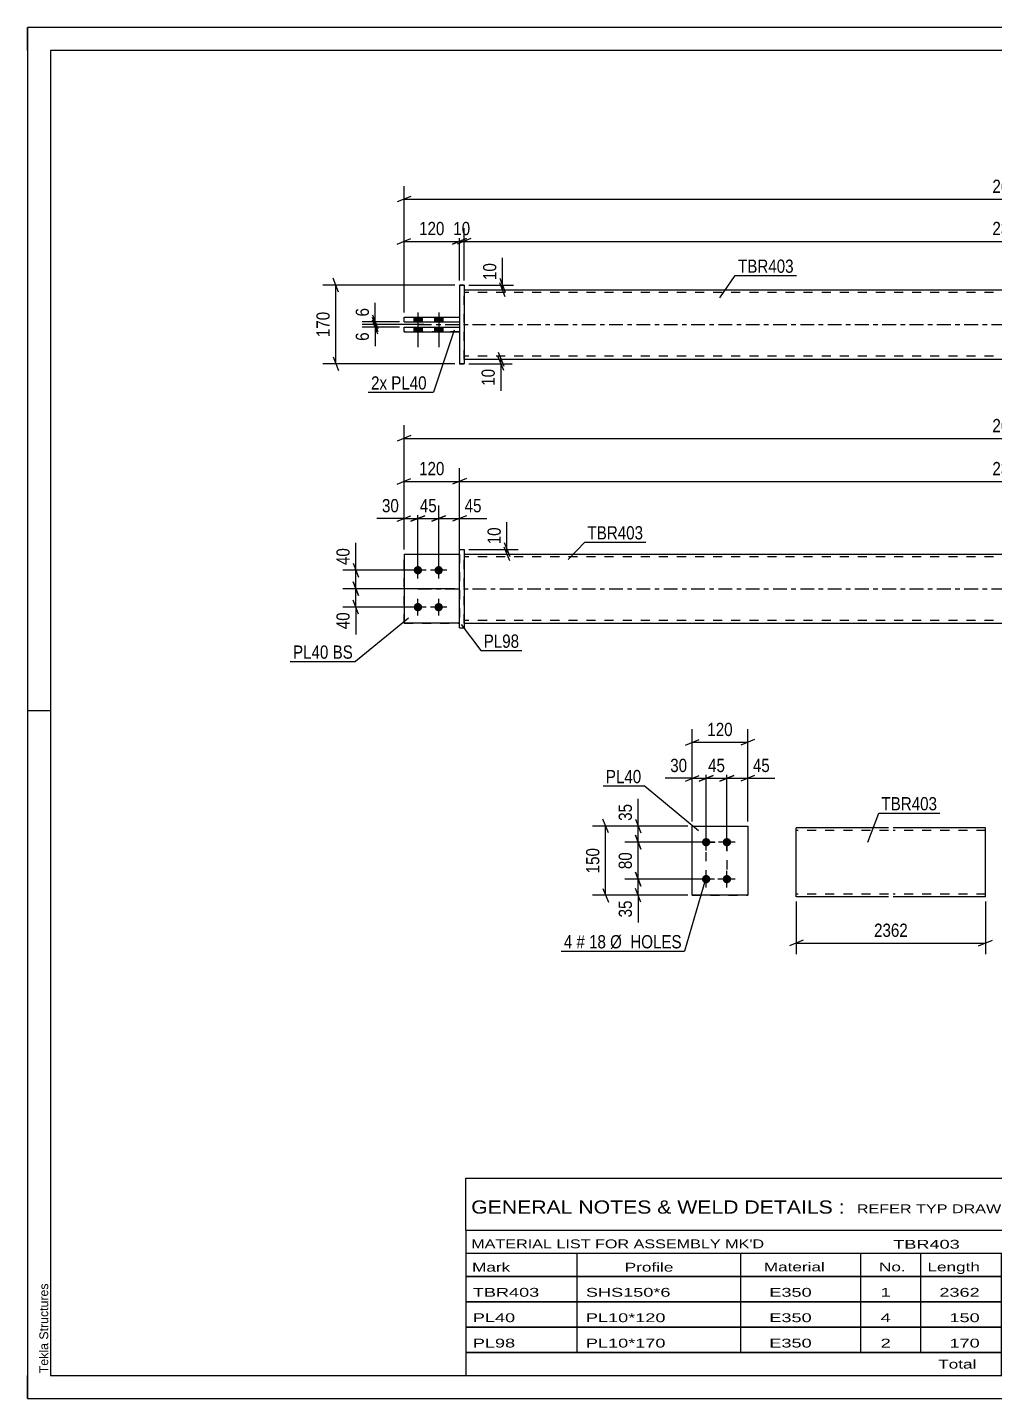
# Model space of a CAD drawing. Header units: millimetres. Extents: x 0 to 420, y 0 to 297.
# Drawn here: x 0 to 209.5, y 0 to 297 of the extents above; entities that cross this region are included whole.
import ezdxf

# ---------------------------------------------------------------- set-up
doc = ezdxf.new("R2010")
doc.units = ezdxf.units.MM
doc.linetypes.add('DXK_LINE_DOT2', pattern=[3.9198, 1.9599, -1.9599])
doc.linetypes.add('DXK_LINE_DOT3', pattern=[5.9187, 2.979, -0.9799, 0.9799, -0.9799])
doc.styles.add('Arial', font='ARIAL.TTF', dxfattribs={"height": 0.2})
doc.styles.add('Arial Narrow', font='ARIALN.TTF', dxfattribs={"height": 0.2})

# ---------------------------------------------------------------- blocks, each defined once
blk = doc.blocks.new('Unknown-580606942-1163')
at = {"color": 5, "linetype": 'Continuous'}
for p, q in [((420, 297), (0, 297)), ((0, 297), (0, 0)), ((0, 292), (0, 297)), ((415, 292), (5, 292)), ((5, 292), (5, 5)), ((5, 149), (0, 149)), ((0, 0), (0, 5)), ((5, 5), (415, 5)), ((0, 0), (420, 0))]:
    blk.add_line(p, q, dxfattribs=at)
at = {"color": 174, "linetype": 'Continuous', "style": 'Arial'}
blk.add_text('Tekla Structures', height=1.9102, rotation=90, dxfattribs=at).set_placement((4.5, 5.5))
blk = doc.blocks.new('Part-580606942-1762 - 1733')
at = {"color": 2, "linetype": 'Continuous'}
for p, q in [((81.6, 182.93), (93.6, 182.93)), ((81.6, 182.93), (81.6, 167.93)), ((93.6, 167.93), (81.6, 167.93)), ((81.6, 167.93), (81.6, 167.93))]:
    blk.add_line(p, q, dxfattribs=at)
at = {"color": 7, "linetype": 'DXK_LINE_DOT2'}
for p, q in [((81.6, 182.93), (93.6, 182.93)), ((93.6, 182.93), (93.6, 182.93)), ((93.6, 182.93), (93.6, 167.93)), ((81.6, 167.93), (93.6, 167.93))]:
    blk.add_line(p, q, dxfattribs=at)
blk = doc.blocks.new('Part-580606942-1754 - 1733')
at = {"color": 2, "linetype": 'Continuous'}
for p, q in [((94.6, 182.93), (330.84, 182.93)), ((94.6, 167.93), (330.84, 167.93))]:
    blk.add_line(p, q, dxfattribs=at)
at = {"color": 7, "linetype": 'DXK_LINE_DOT2'}
for p, q in [((94.6, 167.93), (94.6, 182.93)), ((330.84, 182.33), (94.6, 182.33)), ((330.84, 167.93), (330.84, 182.93)), ((330.84, 168.53), (94.6, 168.53))]:
    blk.add_line(p, q, dxfattribs=at)
at = {"color": 7, "linetype": 'DXK_LINE_DOT3'}
blk.add_line((84.6, 175.43), (340.84, 175.43), dxfattribs=at)
blk = doc.blocks.new('Bolt-580606942-1756 - 1733')
at = {"linetype": 'Continuous'}
for points in [[(84.6, 180.33), (84.79, 180.31), (84.97, 180.25), (85.13, 180.15), (85.27, 180.03), (85.38, 179.88), (85.46, 179.7), (85.5, 179.52), (85.5, 179.33), (85.46, 179.15), (85.38, 178.98), (85.27, 178.82), (85.13, 178.7), (84.97, 178.6), (84.79, 178.55), (84.6, 178.53), (84.42, 178.55), (84.24, 178.6), (84.07, 178.7), (83.93, 178.82), (83.82, 178.98), (83.75, 179.15), (83.71, 179.33), (83.71, 179.52), (83.75, 179.7), (83.82, 179.88), (83.93, 180.03), (84.07, 180.15), (84.24, 180.25), (84.42, 180.31)], [(89.1, 180.33), (89.29, 180.31), (89.47, 180.25), (89.63, 180.15), (89.77, 180.03), (89.88, 179.88), (89.96, 179.7), (90, 179.52), (90, 179.33), (89.96, 179.15), (89.88, 178.98), (89.77, 178.82), (89.63, 178.7), (89.47, 178.6), (89.29, 178.55), (89.1, 178.53), (88.92, 178.55), (88.74, 178.6), (88.57, 178.7), (88.43, 178.82), (88.32, 178.98), (88.25, 179.15), (88.21, 179.33), (88.21, 179.52), (88.25, 179.7), (88.32, 179.88), (88.43, 180.03), (88.57, 180.15), (88.74, 180.25), (88.92, 180.31)], [(84.6, 172.33), (84.79, 172.31), (84.97, 172.25), (85.13, 172.15), (85.27, 172.03), (85.38, 171.88), (85.46, 171.7), (85.5, 171.52), (85.5, 171.33), (85.46, 171.15), (85.38, 170.98), (85.27, 170.82), (85.13, 170.7), (84.97, 170.6), (84.79, 170.55), (84.6, 170.53), (84.42, 170.55), (84.24, 170.6), (84.07, 170.7), (83.93, 170.82), (83.82, 170.98), (83.75, 171.15), (83.71, 171.33), (83.71, 171.52), (83.75, 171.7), (83.82, 171.88), (83.93, 172.03), (84.07, 172.15), (84.24, 172.25), (84.42, 172.31)], [(89.1, 172.33), (89.29, 172.31), (89.47, 172.25), (89.63, 172.15), (89.77, 172.03), (89.88, 171.88), (89.96, 171.7), (90, 171.52), (90, 171.33), (89.96, 171.15), (89.88, 170.98), (89.77, 170.82), (89.63, 170.7), (89.47, 170.6), (89.29, 170.55), (89.1, 170.53), (88.92, 170.55), (88.74, 170.6), (88.57, 170.7), (88.43, 170.82), (88.32, 170.98), (88.25, 171.15), (88.21, 171.33), (88.21, 171.52), (88.25, 171.7), (88.32, 171.88), (88.43, 172.03), (88.57, 172.15), (88.74, 172.25), (88.92, 172.31)]]:
    blk.add_hatch(color=1, dxfattribs=at).paths.add_polyline_path(points)
at = {"color": 1, "linetype": 'Continuous'}
for p, q in [((84.6, 177.63), (84.6, 181.23)), ((89.1, 177.63), (89.1, 181.23)), ((86.4, 179.43), (82.8, 179.43)), ((90.9, 179.43), (87.3, 179.43)), ((84.6, 169.63), (84.6, 173.23)), ((89.1, 169.63), (89.1, 173.23)), ((86.4, 171.43), (82.8, 171.43)), ((90.9, 171.43), (87.3, 171.43))]:
    blk.add_line(p, q, dxfattribs=at)
blk = doc.blocks.new('Part-580606942-1767 - 1733')
at = {"color": 7, "linetype": 'DXK_LINE_DOT2'}
for p, q in [((81.6, 182.93), (93.6, 182.93)), ((81.6, 182.93), (93.6, 182.93)), ((81.6, 167.93), (81.6, 182.93)), ((93.6, 182.93), (93.6, 182.93)), ((93.6, 182.93), (93.6, 167.93)), ((81.6, 167.93), (93.6, 167.93)), ((93.6, 167.93), (81.6, 167.93)), ((81.6, 167.93), (81.6, 167.93))]:
    blk.add_line(p, q, dxfattribs=at)
blk = doc.blocks.new('Part-580606942-1772 - 1733')
at = {"color": 2, "linetype": 'Continuous'}
for p, q in [((93.6, 183.93), (94.6, 183.93)), ((93.6, 166.93), (93.6, 183.93)), ((94.6, 183.93), (94.6, 183.93)), ((94.6, 183.93), (94.6, 166.93)), ((93.6, 166.93), (94.6, 166.93))]:
    blk.add_line(p, q, dxfattribs=at)
at = {"color": 7, "linetype": 'DXK_LINE_DOT2'}
for p, q in [((93.6, 183.93), (94.6, 183.93)), ((93.6, 166.93), (94.6, 166.93))]:
    blk.add_line(p, q, dxfattribs=at)
blk = doc.blocks.new('Part-580606942-1446 - 1390')
at = {"color": 2, "linetype": 'Continuous'}
for p, q in [((81.6, 234.26), (93.6, 234.26)), ((81.6, 233.26), (81.6, 234.26)), ((81.6, 233.26), (93.6, 233.26)), ((81.6, 233.26), (81.6, 233.26))]:
    blk.add_line(p, q, dxfattribs=at)
at = {"color": 7, "linetype": 'DXK_LINE_DOT2'}
for p, q in [((81.6, 234.26), (93.6, 234.26)), ((81.6, 234.26), (81.6, 234.26)), ((81.6, 233.26), (93.6, 233.26)), ((93.6, 234.26), (93.6, 233.26))]:
    blk.add_line(p, q, dxfattribs=at)
blk = doc.blocks.new('Bolt-580606942-1398 - 1390')
at = {"linetype": 'Continuous'}
for points in [[(83.7, 233.26), (85.5, 233.26), (85.5, 234.26), (83.7, 234.26)], [(83.7, 233.26), (85.5, 233.26), (85.5, 234.26), (83.7, 234.26)], [(83.7, 231.06), (85.5, 231.06), (85.5, 232.06), (83.7, 232.06)], [(83.7, 231.06), (85.5, 231.06), (85.5, 232.06), (83.7, 232.06)], [(88.2, 233.26), (90, 233.26), (90, 234.26), (88.2, 234.26)], [(88.2, 233.26), (90, 233.26), (90, 234.26), (88.2, 234.26)], [(88.2, 231.06), (90, 231.06), (90, 232.06), (88.2, 232.06)], [(88.2, 231.06), (90, 231.06), (90, 232.06), (88.2, 232.06)]]:
    blk.add_hatch(color=1, dxfattribs=at).paths.add_polyline_path(points)
at = {"color": 1, "linetype": 'Continuous'}
for p, q in [((84.6, 235.26), (84.6, 227.76)), ((84.6, 235.26), (84.6, 227.76)), ((89.1, 235.26), (89.1, 227.76)), ((89.1, 235.26), (89.1, 227.76)), ((83.7, 234.26), (83.7, 233.26)), ((83.7, 234.26), (83.7, 233.26)), ((83.7, 232.06), (83.7, 231.06)), ((83.7, 232.06), (83.7, 231.06)), ((85.5, 234.26), (85.5, 233.26)), ((85.5, 234.26), (85.5, 233.26)), ((85.5, 232.06), (85.5, 231.06)), ((85.5, 232.06), (85.5, 231.06)), ((88.2, 234.26), (88.2, 233.26)), ((88.2, 234.26), (88.2, 233.26)), ((88.2, 232.06), (88.2, 231.06)), ((88.2, 232.06), (88.2, 231.06)), ((90, 234.26), (90, 233.26)), ((90, 234.26), (90, 233.26)), ((90, 232.06), (90, 231.06)), ((90, 232.06), (90, 231.06))]:
    blk.add_line(p, q, dxfattribs=at)
blk = doc.blocks.new('Part-580606942-1441 - 1390')
at = {"color": 2, "linetype": 'Continuous'}
for p, q in [((81.6, 232.06), (93.6, 232.06)), ((81.6, 231.06), (81.6, 232.06)), ((81.6, 231.06), (93.6, 231.06)), ((81.6, 231.06), (81.6, 231.06))]:
    blk.add_line(p, q, dxfattribs=at)
at = {"color": 7, "linetype": 'DXK_LINE_DOT2'}
for p, q in [((81.6, 232.06), (93.6, 232.06)), ((93.6, 232.06), (93.6, 231.06)), ((93.6, 231.06), (81.6, 231.06))]:
    blk.add_line(p, q, dxfattribs=at)
blk = doc.blocks.new('Part-580606942-1425 - 1390')
at = {"color": 2, "linetype": 'Continuous'}
for p, q in [((94.6, 240.16), (330.84, 240.16)), ((94.6, 225.16), (330.84, 225.16))]:
    blk.add_line(p, q, dxfattribs=at)
at = {"color": 7, "linetype": 'DXK_LINE_DOT2'}
for p, q in [((94.6, 225.16), (94.6, 240.16)), ((330.84, 239.56), (94.6, 239.56)), ((330.84, 240.16), (330.84, 225.16)), ((330.84, 225.76), (94.6, 225.76))]:
    blk.add_line(p, q, dxfattribs=at)
at = {"color": 7, "linetype": 'DXK_LINE_DOT3'}
blk.add_line((84.6, 232.66), (340.84, 232.66), dxfattribs=at)
blk = doc.blocks.new('Part-580606942-1447 - 1390')
at = {"color": 2, "linetype": 'Continuous'}
for p, q in [((93.6, 241.16), (94.6, 241.16)), ((93.6, 241.16), (93.6, 224.16)), ((94.6, 241.16), (94.6, 241.16)), ((94.6, 241.16), (94.6, 224.16)), ((94.6, 224.16), (93.6, 224.16)), ((93.6, 224.16), (93.6, 224.16))]:
    blk.add_line(p, q, dxfattribs=at)
at = {"color": 7, "linetype": 'DXK_LINE_DOT2'}
for p, q in [((94.6, 241.16), (93.6, 241.16)), ((94.6, 241.16), (94.6, 241.16)), ((93.6, 224.16), (94.6, 224.16))]:
    blk.add_line(p, q, dxfattribs=at)
blk = doc.blocks.new('Part-580606942-2111 - 2104')
at = {"color": 2, "linetype": 'Continuous'}
for p, q in [((144.05, 124.01), (156.05, 124.01)), ((144.05, 109.01), (144.05, 124.01)), ((156.05, 124.01), (156.05, 124.01)), ((156.05, 124.01), (156.05, 109.01)), ((156.05, 109.01), (144.05, 109.01)), ((144.05, 109.01), (144.05, 109.01))]:
    blk.add_line(p, q, dxfattribs=at)
at = {"color": 7, "linetype": 'DXK_LINE_DOT2'}
for p, q in [((144.05, 124.01), (156.05, 124.01)), ((144.05, 109.01), (156.05, 109.01)), ((144.05, 109.01), (144.05, 109.01))]:
    blk.add_line(p, q, dxfattribs=at)
blk = doc.blocks.new('Bolt-580606942-2144 - 2104')
at = {"linetype": 'Continuous'}
for points in [[(147.05, 119.61), (146.86, 119.63), (146.68, 119.69), (146.52, 119.78), (146.38, 119.91), (146.27, 120.06), (146.19, 120.23), (146.16, 120.42), (146.16, 120.61), (146.19, 120.79), (146.27, 120.96), (146.38, 121.12), (146.52, 121.24), (146.68, 121.34), (146.86, 121.39), (147.05, 121.41), (147.24, 121.39), (147.42, 121.34), (147.58, 121.24), (147.72, 121.12), (147.83, 120.96), (147.91, 120.79), (147.95, 120.61), (147.95, 120.42), (147.91, 120.23), (147.83, 120.06), (147.72, 119.91), (147.58, 119.78), (147.42, 119.69), (147.24, 119.63)], [(151.55, 119.61), (151.36, 119.63), (151.18, 119.69), (151.02, 119.78), (150.88, 119.91), (150.77, 120.06), (150.69, 120.23), (150.66, 120.42), (150.66, 120.61), (150.69, 120.79), (150.77, 120.96), (150.88, 121.12), (151.02, 121.24), (151.18, 121.34), (151.36, 121.39), (151.55, 121.41), (151.74, 121.39), (151.92, 121.34), (152.08, 121.24), (152.22, 121.12), (152.33, 120.96), (152.41, 120.79), (152.45, 120.61), (152.45, 120.42), (152.41, 120.23), (152.33, 120.06), (152.22, 119.91), (152.08, 119.78), (151.92, 119.69), (151.74, 119.63)], [(147.05, 111.61), (146.86, 111.63), (146.68, 111.69), (146.52, 111.78), (146.38, 111.91), (146.27, 112.06), (146.19, 112.23), (146.16, 112.42), (146.16, 112.61), (146.19, 112.79), (146.27, 112.96), (146.38, 113.12), (146.52, 113.24), (146.68, 113.34), (146.86, 113.39), (147.05, 113.41), (147.24, 113.39), (147.42, 113.34), (147.58, 113.24), (147.72, 113.12), (147.83, 112.96), (147.91, 112.79), (147.95, 112.61), (147.95, 112.42), (147.91, 112.23), (147.83, 112.06), (147.72, 111.91), (147.58, 111.78), (147.42, 111.69), (147.24, 111.63)], [(151.55, 111.61), (151.36, 111.63), (151.18, 111.69), (151.02, 111.78), (150.88, 111.91), (150.77, 112.06), (150.69, 112.23), (150.66, 112.42), (150.66, 112.61), (150.69, 112.79), (150.77, 112.96), (150.88, 113.12), (151.02, 113.24), (151.18, 113.34), (151.36, 113.39), (151.55, 113.41), (151.74, 113.39), (151.92, 113.34), (152.08, 113.24), (152.22, 113.12), (152.33, 112.96), (152.41, 112.79), (152.45, 112.61), (152.45, 112.42), (152.41, 112.23), (152.33, 112.06), (152.22, 111.91), (152.08, 111.78), (151.92, 111.69), (151.74, 111.63)]]:
    blk.add_hatch(color=1, dxfattribs=at).paths.add_polyline_path(points)
at = {"color": 1, "linetype": 'Continuous'}
for p, q in [((147.05, 118.71), (147.05, 122.31)), ((151.55, 118.71), (151.55, 122.31)), ((148.85, 120.51), (145.25, 120.51)), ((153.35, 120.51), (149.75, 120.51)), ((147.05, 110.71), (147.05, 114.31)), ((151.55, 110.71), (151.55, 114.31)), ((148.85, 112.51), (145.25, 112.51)), ((153.35, 112.51), (149.75, 112.51))]:
    blk.add_line(p, q, dxfattribs=at)
blk = doc.blocks.new('Part-580606942-2299 - 2293')
at = {"color": 2, "linetype": 'Continuous'}
for p, q in [((186.58, 123.66), (166.58, 123.66)), ((166.58, 108.75), (166.58, 123.66)), ((207.58, 123.66), (187.58, 123.66)), ((207.58, 108.66), (207.58, 123.66)), ((166.58, 108.66), (166.58, 108.75)), ((186.58, 108.66), (166.58, 108.66)), ((207.58, 108.66), (187.58, 108.66))]:
    blk.add_line(p, q, dxfattribs=at)
at = {"color": 7, "linetype": 'DXK_LINE_DOT2'}
for p, q in [((186.58, 123.06), (166.58, 123.06)), ((207.58, 123.06), (187.58, 123.06)), ((166.58, 109.26), (166.58, 109.31)), ((186.58, 109.26), (166.58, 109.26)), ((207.58, 109.26), (187.58, 109.26)), ((207.58, 109.26), (207.58, 109.31))]:
    blk.add_line(p, q, dxfattribs=at)
blk = doc.blocks.new('Rectangle-580606942-2254 - 2104')
at = {"color": 1, "linetype": 'DXK_LINE_DOT2'}
blk.add_lwpolyline([(147.05, 120.51), (151.55, 120.51), (151.55, 112.51), (147.05, 112.51), (147.05, 120.51)], close=True, dxfattribs=at)
blk = doc.blocks.new('StraightDimension-580606942-1802 - 1733')
at = {"color": 7, "linetype": 'Continuous'}
for p, q in [((81.6, 183.93), (81.6, 193.48)), ((84.6, 180.43), (84.6, 193.48)), ((80.1, 190.03), (83.1, 191.23)), ((81.6, 190.63), (84.6, 190.63)), ((86.1, 191.23), (83.1, 190.03))]:
    blk.add_line(p, q, dxfattribs=at)
at = {"color": 0}
blk.add_wipeout([(81.08, 191.38), (81.08, 195.58), (76.22, 195.58), (76.22, 191.38)], dxfattribs=at)
at = {"color": 7, "linetype": 'Continuous'}
blk.add_line((81.6, 190.63), (75.7, 190.63), dxfattribs=at)
blk.add_line((81.6, 190.63), (75.7, 190.63), dxfattribs=at)
at = {"color": 3, "style": 'Arial Narrow'}
blk.add_text('30', height=2.863, dxfattribs=at).set_placement((76.82, 191.98))
blk = doc.blocks.new('StraightDimension-580606942-1819 - 1733')
at = {"color": 7, "linetype": 'Continuous'}
for p, q in [((84.6, 180.43), (84.6, 193.48)), ((89.1, 180.43), (89.1, 193.48)), ((83.1, 190.03), (86.1, 191.23)), ((84.6, 190.63), (89.1, 190.63)), ((90.6, 191.23), (87.6, 190.03))]:
    blk.add_line(p, q, dxfattribs=at)
at = {"color": 0}
blk.add_wipeout([(89.28, 191.38), (89.28, 195.58), (84.42, 195.58), (84.42, 191.38)], dxfattribs=at)
at = {"color": 3, "style": 'Arial Narrow'}
blk.add_text('45', height=2.863, dxfattribs=at).set_placement((85.02, 191.98))
blk = doc.blocks.new('StraightDimension-580606942-1832 - 1733')
at = {"color": 7, "linetype": 'Continuous'}
for p, q in [((89.1, 180.43), (89.1, 193.48)), ((93.6, 183.93), (93.6, 193.48)), ((87.6, 190.03), (90.6, 191.23)), ((89.1, 190.63), (93.6, 190.63)), ((95.1, 191.23), (92.1, 190.03))]:
    blk.add_line(p, q, dxfattribs=at)
at = {"color": 0}
blk.add_wipeout([(98.98, 191.38), (98.98, 195.58), (94.13, 195.58), (94.13, 191.38)], dxfattribs=at)
at = {"color": 7, "linetype": 'Continuous'}
blk.add_line((93.6, 190.63), (99.51, 190.63), dxfattribs=at)
blk.add_line((93.6, 190.63), (99.51, 190.63), dxfattribs=at)
at = {"color": 3, "style": 'Arial Narrow'}
blk.add_text('45', height=2.863, dxfattribs=at).set_placement((94.73, 191.98))
blk = doc.blocks.new('StraightDimension-580606942-1793 - 1733')
at = {"color": 7, "linetype": 'Continuous'}
for p, q in [((103.3, 185.43), (104.5, 182.43)), ((104.5, 181.43), (103.3, 184.43)), ((95.6, 183.93), (106.3, 183.93)), ((95.6, 182.93), (106.3, 182.93)), ((103.9, 182.93), (103.9, 183.93))]:
    blk.add_line(p, q, dxfattribs=at)
at = {"color": 0}
blk.add_wipeout([(103.15, 189.31), (98.95, 189.31), (98.95, 184.45), (103.15, 184.45)], dxfattribs=at)
at = {"color": 7, "linetype": 'Continuous'}
blk.add_line((103.9, 183.93), (103.9, 189.83), dxfattribs=at)
blk.add_line((103.9, 183.93), (103.9, 189.83), dxfattribs=at)
at = {"color": 3, "style": 'Arial Narrow'}
blk.add_text('10', height=2.863, rotation=90.0002, dxfattribs=at).set_placement((102.55, 185.05))
blk = doc.blocks.new('StraightDimension-580606942-1849 - 1733')
at = {"color": 7, "linetype": 'Continuous'}
for p, q in [((92.6, 175.43), (68.31, 175.43)), ((70.56, 176.93), (71.76, 173.93)), ((71.16, 171.43), (71.16, 175.43)), ((71.76, 169.93), (70.56, 172.93)), ((83.6, 171.43), (68.31, 171.43))]:
    blk.add_line(p, q, dxfattribs=at)
at = {"color": 0}
blk.add_wipeout([(70.41, 170.9), (66.21, 170.9), (66.21, 166.05), (70.41, 166.05)], dxfattribs=at)
at = {"color": 7, "linetype": 'Continuous'}
blk.add_line((71.16, 171.43), (71.16, 165.52), dxfattribs=at)
blk.add_line((71.16, 171.43), (71.16, 165.52), dxfattribs=at)
at = {"color": 3, "style": 'Arial Narrow'}
blk.add_text('40', height=2.863, rotation=90.0002, dxfattribs=at).set_placement((69.81, 166.65))
blk = doc.blocks.new('StraightDimension-580606942-1858 - 1733')
at = {"color": 7, "linetype": 'Continuous'}
for p, q in [((83.6, 179.43), (68.31, 179.43)), ((70.56, 180.93), (71.76, 177.93)), ((71.16, 175.43), (71.16, 179.43)), ((92.6, 175.43), (68.31, 175.43)), ((71.76, 173.93), (70.56, 176.93))]:
    blk.add_line(p, q, dxfattribs=at)
at = {"color": 0}
blk.add_wipeout([(70.41, 184.81), (66.21, 184.81), (66.21, 179.95), (70.41, 179.95)], dxfattribs=at)
at = {"color": 7, "linetype": 'Continuous'}
blk.add_line((71.16, 179.43), (71.16, 185.33), dxfattribs=at)
blk.add_line((71.16, 179.43), (71.16, 185.33), dxfattribs=at)
at = {"color": 3, "style": 'Arial Narrow'}
blk.add_text('40', height=2.863, rotation=90.0002, dxfattribs=at).set_placement((69.81, 180.55))
blk = doc.blocks.new('StraightDimension-580606942-1868 - 1733')
at = {"color": 7, "linetype": 'Continuous'}
for p, q in [((80.1, 198.06), (83.1, 199.26)), ((81.6, 183.93), (81.6, 201.51)), ((95.1, 199.26), (92.1, 198.06)), ((93.6, 183.93), (93.6, 201.51)), ((81.6, 198.66), (93.6, 198.66))]:
    blk.add_line(p, q, dxfattribs=at)
at = {"color": 0}
blk.add_wipeout([(90.94, 199.41), (90.94, 203.61), (84.26, 203.61), (84.26, 199.41)], dxfattribs=at)
at = {"color": 3, "style": 'Arial Narrow'}
blk.add_text('120', height=2.863, dxfattribs=at).set_placement((84.86, 200.01))
blk = doc.blocks.new('StraightDimension-580606942-1887 - 1733')
at = {"color": 7, "linetype": 'Continuous'}
for p, q in [((95.1, 199.26), (92.1, 198.06)), ((93.6, 183.93), (93.6, 201.51)), ((330.34, 198.06), (333.34, 199.26)), ((331.84, 183.93), (331.84, 201.51)), ((93.6, 198.66), (331.84, 198.66))]:
    blk.add_line(p, q, dxfattribs=at)
at = {"color": 0}
blk.add_wipeout([(216.98, 199.41), (216.98, 203.61), (208.47, 203.61), (208.47, 199.41)], dxfattribs=at)
at = {"color": 3, "style": 'Arial Narrow'}
blk.add_text('2382', height=2.863, dxfattribs=at).set_placement((209.07, 200.01))
blk = doc.blocks.new('StraightDimension-580606942-1945 - 1733')
at = {"color": 7, "linetype": 'Continuous'}
for p, q in [((83.1, 208.58), (80.1, 207.38)), ((81.6, 183.93), (81.6, 210.83)), ((81.6, 207.98), (343.84, 207.98)), ((342.34, 207.38), (345.34, 208.58)), ((343.84, 183.93), (343.84, 210.83))]:
    blk.add_line(p, q, dxfattribs=at)
at = {"color": 0}
blk.add_wipeout([(216.98, 208.73), (216.98, 212.93), (208.47, 212.93), (208.47, 208.73)], dxfattribs=at)
at = {"color": 3, "style": 'Arial Narrow'}
blk.add_text('2622', height=2.863, dxfattribs=at).set_placement((209.07, 209.33))
blk = doc.blocks.new('StraightDimension-580606942-1664 - 1390')
at = {"color": 7, "linetype": 'Continuous'}
for p, q in [((81.6, 235.26), (81.6, 253.51)), ((93.6, 242.16), (93.6, 253.51)), ((80.1, 250.06), (83.1, 251.26)), ((81.6, 250.66), (93.6, 250.66)), ((95.1, 251.26), (92.1, 250.06))]:
    blk.add_line(p, q, dxfattribs=at)
at = {"color": 0}
blk.add_wipeout([(90.94, 251.41), (90.94, 255.61), (84.26, 255.61), (84.26, 251.41)], dxfattribs=at)
at = {"color": 3, "style": 'Arial Narrow'}
blk.add_text('120', height=2.863, dxfattribs=at).set_placement((84.86, 252.01))
blk = doc.blocks.new('StraightDimension-580606942-1654 - 1390')
at = {"color": 7, "linetype": 'Continuous'}
for p, q in [((93.6, 242.16), (93.6, 253.51)), ((94.6, 242.16), (94.6, 253.51)), ((92.1, 250.06), (95.1, 251.26)), ((96.1, 251.26), (93.1, 250.06)), ((93.6, 250.66), (94.6, 250.66))]:
    blk.add_line(p, q, dxfattribs=at)
at = {"color": 0}
blk.add_wipeout([(96.53, 251.41), (96.53, 255.61), (91.67, 255.61), (91.67, 251.41)], dxfattribs=at)
at = {"color": 3, "style": 'Arial Narrow'}
blk.add_text('10', height=2.863, dxfattribs=at).set_placement((92.27, 252.01))
blk = doc.blocks.new('StraightDimension-580606942-1488 - 1390')
at = {"color": 7, "linetype": 'Continuous'}
for p, q in [((102, 226.66), (103.2, 223.66)), ((95.6, 225.16), (105, 225.16)), ((95.6, 224.16), (105, 224.16)), ((103.2, 222.66), (102, 225.66)), ((102.6, 224.16), (102.6, 225.16))]:
    blk.add_line(p, q, dxfattribs=at)
at = {"color": 0}
blk.add_wipeout([(101.85, 223.64), (97.65, 223.64), (97.65, 218.78), (101.85, 218.78)], dxfattribs=at)
at = {"color": 7, "linetype": 'Continuous'}
blk.add_line((102.6, 224.16), (102.6, 218.26), dxfattribs=at)
blk.add_line((102.6, 224.16), (102.6, 218.26), dxfattribs=at)
at = {"color": 3, "style": 'Arial Narrow'}
blk.add_text('10', height=2.863, rotation=90.0002, dxfattribs=at).set_placement((101.25, 219.38))
blk = doc.blocks.new('StraightDimension-580606942-1498 - 1390')
at = {"color": 7, "linetype": 'Continuous'}
for p, q in [((95.6, 241.16), (105.34, 241.16)), ((102.34, 242.66), (103.54, 239.66)), ((103.54, 238.66), (102.34, 241.66)), ((102.94, 240.16), (102.94, 241.16)), ((95.6, 240.16), (105.34, 240.16))]:
    blk.add_line(p, q, dxfattribs=at)
at = {"color": 0}
blk.add_wipeout([(102.19, 246.54), (97.99, 246.54), (97.99, 241.69), (102.19, 241.69)], dxfattribs=at)
at = {"color": 7, "linetype": 'Continuous'}
blk.add_line((102.94, 241.16), (102.94, 247.07), dxfattribs=at)
blk.add_line((102.94, 241.16), (102.94, 247.07), dxfattribs=at)
at = {"color": 3, "style": 'Arial Narrow'}
blk.add_text('10', height=2.863, rotation=90.0002, dxfattribs=at).set_placement((101.59, 242.29))
blk = doc.blocks.new('StraightDimension-580606942-1583 - 1390')
at = {"color": 7, "linetype": 'Continuous'}
for p, q in [((85.85, 232.66), (72.49, 232.66)), ((80.6, 232.06), (72.49, 232.06)), ((74.74, 234.16), (75.94, 231.16)), ((75.94, 230.56), (74.74, 233.56)), ((75.34, 232.06), (75.34, 232.66))]:
    blk.add_line(p, q, dxfattribs=at)
at = {"color": 0}
blk.add_wipeout([(74.59, 231.54), (70.39, 231.54), (70.39, 228.51), (74.59, 228.51)], dxfattribs=at)
at = {"color": 7, "linetype": 'Continuous'}
blk.add_line((75.34, 232.06), (75.34, 227.98), dxfattribs=at)
blk.add_line((75.34, 232.06), (75.34, 227.98), dxfattribs=at)
at = {"color": 3, "style": 'Arial Narrow'}
blk.add_text('6', height=2.86, rotation=90.0002, dxfattribs=at).set_placement((73.99, 229.11))
blk = doc.blocks.new('StraightDimension-580606942-1595 - 1390')
at = {"color": 7, "linetype": 'Continuous'}
for p, q in [((74.74, 234.76), (75.94, 231.76)), ((80.6, 233.26), (72.49, 233.26)), ((85.85, 232.66), (72.49, 232.66)), ((75.94, 231.16), (74.74, 234.16)), ((75.34, 232.66), (75.34, 233.26))]:
    blk.add_line(p, q, dxfattribs=at)
at = {"color": 0}
blk.add_wipeout([(74.59, 236.82), (70.39, 236.82), (70.39, 233.79), (74.59, 233.79)], dxfattribs=at)
at = {"color": 7, "linetype": 'Continuous'}
blk.add_line((75.34, 233.26), (75.34, 237.34), dxfattribs=at)
blk.add_line((75.34, 233.26), (75.34, 237.34), dxfattribs=at)
at = {"color": 3, "style": 'Arial Narrow'}
blk.add_text('6', height=2.86, rotation=90.0002, dxfattribs=at).set_placement((73.99, 234.39))
blk = doc.blocks.new('StraightDimension-580606942-1624 - 1390')
at = {"color": 7, "linetype": 'Continuous'}
for p, q in [((94.6, 242.16), (94.6, 253.51)), ((330.84, 242.16), (330.84, 253.51)), ((96.1, 251.26), (93.1, 250.06)), ((94.6, 250.66), (330.84, 250.66)), ((329.34, 250.06), (332.34, 251.26))]:
    blk.add_line(p, q, dxfattribs=at)
at = {"color": 0}
blk.add_wipeout([(216.98, 251.41), (216.98, 255.61), (208.47, 255.61), (208.47, 251.41)], dxfattribs=at)
at = {"color": 3, "style": 'Arial Narrow'}
blk.add_text('2362', height=2.863, dxfattribs=at).set_placement((209.07, 252.01))
blk = doc.blocks.new('StraightDimension-580606942-1675 - 1390')
at = {"color": 7, "linetype": 'Continuous'}
for p, q in [((81.6, 235.26), (81.6, 262.65)), ((343.84, 235.26), (343.84, 262.65)), ((83.1, 260.4), (80.1, 259.2)), ((81.6, 259.8), (343.84, 259.8)), ((342.34, 259.2), (345.34, 260.4))]:
    blk.add_line(p, q, dxfattribs=at)
at = {"color": 0}
blk.add_wipeout([(216.98, 260.55), (216.98, 264.75), (208.47, 264.75), (208.47, 260.55)], dxfattribs=at)
at = {"color": 3, "style": 'Arial Narrow'}
blk.add_text('2622', height=2.863, dxfattribs=at).set_placement((209.07, 261.15))
blk = doc.blocks.new('StraightDimension-580606942-1686 - 1390')
at = {"color": 7, "linetype": 'Continuous'}
for p, q in [((92.6, 241.16), (63.98, 241.16)), ((67.43, 239.66), (66.23, 242.66)), ((66.83, 224.16), (66.83, 241.16)), ((92.6, 224.16), (63.98, 224.16)), ((66.23, 225.66), (67.43, 222.66))]:
    blk.add_line(p, q, dxfattribs=at)
at = {"color": 0}
blk.add_wipeout([(66.08, 236), (61.88, 236), (61.88, 229.32), (66.08, 229.32)], dxfattribs=at)
at = {"color": 3, "style": 'Arial Narrow'}
blk.add_text('170', height=2.863, rotation=90.0002, dxfattribs=at).set_placement((65.48, 229.92))
blk = doc.blocks.new('StraightDimension-580606942-2147 - 2104')
at = {"color": 7, "linetype": 'Continuous'}
for p, q in [((131.71, 114.01), (132.91, 111.01)), ((146.05, 112.51), (129.46, 112.51)), ((132.91, 107.51), (131.71, 110.51)), ((132.31, 109.01), (132.31, 112.51)), ((143.05, 109.01), (129.46, 109.01))]:
    blk.add_line(p, q, dxfattribs=at)
at = {"color": 0}
blk.add_wipeout([(131.56, 108.49), (127.36, 108.49), (127.36, 103.63), (131.56, 103.63)], dxfattribs=at)
at = {"color": 7, "linetype": 'Continuous'}
blk.add_line((132.31, 109.01), (132.31, 103.11), dxfattribs=at)
blk.add_line((132.31, 109.01), (132.31, 103.11), dxfattribs=at)
at = {"color": 3, "style": 'Arial Narrow'}
blk.add_text('35', height=2.863, rotation=90.0002, dxfattribs=at).set_placement((130.96, 104.23))
blk = doc.blocks.new('StraightDimension-580606942-2224 - 2104')
at = {"color": 7, "linetype": 'Continuous'}
for p, q in [((151.55, 121.51), (151.55, 137.21)), ((156.05, 125.01), (156.05, 137.21)), ((150.05, 133.76), (153.05, 134.96)), ((151.55, 134.36), (156.05, 134.36)), ((157.55, 134.96), (154.55, 133.76))]:
    blk.add_line(p, q, dxfattribs=at)
at = {"color": 0}
blk.add_wipeout([(161.43, 135.11), (161.43, 139.31), (156.58, 139.31), (156.58, 135.11)], dxfattribs=at)
at = {"color": 7, "linetype": 'Continuous'}
blk.add_line((156.05, 134.36), (161.96, 134.36), dxfattribs=at)
blk.add_line((156.05, 134.36), (161.96, 134.36), dxfattribs=at)
at = {"color": 3, "style": 'Arial Narrow'}
blk.add_text('45', height=2.863, dxfattribs=at).set_placement((157.18, 135.71))
blk = doc.blocks.new('StraightDimension-580606942-2160 - 2104')
at = {"color": 7, "linetype": 'Continuous'}
for p, q in [((131.71, 122.01), (132.91, 119.01)), ((146.05, 120.51), (129.46, 120.51)), ((132.31, 112.51), (132.31, 120.51)), ((132.91, 111.01), (131.71, 114.01)), ((146.05, 112.51), (129.46, 112.51))]:
    blk.add_line(p, q, dxfattribs=at)
at = {"color": 0}
blk.add_wipeout([(131.56, 118.94), (127.36, 118.94), (127.36, 114.08), (131.56, 114.08)], dxfattribs=at)
at = {"color": 3, "style": 'Arial Narrow'}
blk.add_text('80', height=2.863, rotation=90.0002, dxfattribs=at).set_placement((130.96, 114.68))
blk = doc.blocks.new('StraightDimension-580606942-2170 - 2104')
at = {"color": 7, "linetype": 'Continuous'}
for p, q in [((131.71, 125.51), (132.91, 122.51)), ((143.05, 124.01), (129.46, 124.01)), ((132.91, 119.01), (131.71, 122.01)), ((132.31, 120.51), (132.31, 124.01)), ((146.05, 120.51), (129.46, 120.51))]:
    blk.add_line(p, q, dxfattribs=at)
at = {"color": 0}
blk.add_wipeout([(131.56, 129.39), (127.36, 129.39), (127.36, 124.54), (131.56, 124.54)], dxfattribs=at)
at = {"color": 7, "linetype": 'Continuous'}
blk.add_line((132.31, 124.01), (132.31, 129.92), dxfattribs=at)
blk.add_line((132.31, 124.01), (132.31, 129.92), dxfattribs=at)
at = {"color": 3, "style": 'Arial Narrow'}
blk.add_text('35', height=2.863, rotation=90.0002, dxfattribs=at).set_placement((130.96, 125.14))
blk = doc.blocks.new('StraightDimension-580606942-2184 - 2104')
at = {"color": 7, "linetype": 'Continuous'}
for p, q in [((125.86, 122.51), (124.66, 125.51)), ((143.05, 124.01), (122.41, 124.01)), ((125.26, 109.01), (125.26, 124.01)), ((124.66, 110.51), (125.86, 107.51)), ((143.05, 109.01), (122.41, 109.01))]:
    blk.add_line(p, q, dxfattribs=at)
at = {"color": 0}
blk.add_wipeout([(124.51, 119.86), (120.31, 119.86), (120.31, 113.17), (124.51, 113.17)], dxfattribs=at)
at = {"color": 3, "style": 'Arial Narrow'}
blk.add_text('150', height=2.863, rotation=90.0002, dxfattribs=at).set_placement((123.91, 113.77))
blk = doc.blocks.new('StraightDimension-580606942-2201 - 2104')
at = {"color": 7, "linetype": 'Continuous'}
for p, q in [((144.05, 125.01), (144.05, 137.21)), ((147.05, 121.51), (147.05, 137.21)), ((142.55, 133.76), (145.55, 134.96)), ((144.05, 134.36), (147.05, 134.36)), ((148.55, 134.96), (145.55, 133.76))]:
    blk.add_line(p, q, dxfattribs=at)
at = {"color": 0}
blk.add_wipeout([(143.53, 135.11), (143.53, 139.31), (138.67, 139.31), (138.67, 135.11)], dxfattribs=at)
at = {"color": 7, "linetype": 'Continuous'}
blk.add_line((144.05, 134.36), (138.14, 134.36), dxfattribs=at)
blk.add_line((144.05, 134.36), (138.14, 134.36), dxfattribs=at)
at = {"color": 3, "style": 'Arial Narrow'}
blk.add_text('30', height=2.863, dxfattribs=at).set_placement((139.27, 135.71))
blk = doc.blocks.new('StraightDimension-580606942-2214 - 2104')
at = {"color": 7, "linetype": 'Continuous'}
for p, q in [((147.05, 121.51), (147.05, 137.21)), ((151.55, 121.51), (151.55, 137.21)), ((145.55, 133.76), (148.55, 134.96)), ((147.05, 134.36), (151.55, 134.36)), ((153.05, 134.96), (150.05, 133.76))]:
    blk.add_line(p, q, dxfattribs=at)
at = {"color": 0}
blk.add_wipeout([(151.73, 135.11), (151.73, 139.31), (146.87, 139.31), (146.87, 135.11)], dxfattribs=at)
at = {"color": 3, "style": 'Arial Narrow'}
blk.add_text('45', height=2.863, dxfattribs=at).set_placement((147.47, 135.71))
blk = doc.blocks.new('StraightDimension-580606942-2238 - 2104')
at = {"color": 7, "linetype": 'Continuous'}
for p, q in [((142.55, 141.56), (145.55, 142.76)), ((144.05, 125.01), (144.05, 145.01)), ((157.55, 142.76), (154.55, 141.56)), ((156.05, 125.01), (156.05, 145.01)), ((144.05, 142.16), (156.05, 142.16))]:
    blk.add_line(p, q, dxfattribs=at)
at = {"color": 0}
blk.add_wipeout([(153.39, 142.91), (153.39, 147.11), (146.71, 147.11), (146.71, 142.91)], dxfattribs=at)
at = {"color": 3, "style": 'Arial Narrow'}
blk.add_text('120', height=2.863, dxfattribs=at).set_placement((147.31, 143.51))
blk = doc.blocks.new('StraightDimension-580606942-2303 - 2293')
at = {"color": 7, "linetype": 'Continuous'}
for p, q in [((166.58, 107.66), (166.58, 96.26)), ((207.58, 107.66), (207.58, 96.26)), ((168.08, 99.26), (165.08, 98.06)), ((166.58, 98.66), (207.58, 98.66)), ((206.08, 98.06), (209.08, 99.26))]:
    blk.add_line(p, q, dxfattribs=at)
at = {"color": 0}
blk.add_wipeout([(191.34, 99.41), (191.34, 103.61), (182.83, 103.61), (182.83, 99.41)], dxfattribs=at)
at = {"color": 3, "style": 'Arial Narrow'}
blk.add_text('2362', height=2.863, dxfattribs=at).set_placement((183.43, 100.01))
blk = doc.blocks.new('Unknown-580606942-4255')
at = {"color": 7, "linetype": 'Continuous'}
for p, q in [((95, 47.75), (255, 47.75)), ((95, 36.5), (95, 47.75)), ((255, 47.75), (255, 36.5)), ((95, 36.5), (255, 36.5)), ((95, 36.5), (95, 31.5)), ((255, 36.5), (255, 31.5)), ((95, 31.5), (255, 31.5)), ((95, 31.5), (95, 26.5)), ((119, 31.5), (119, 26.5)), ((154.5, 31.5), (154.5, 26.5)), ((180.5, 31.5), (180.5, 26.5)), ((193.5, 31.5), (193.5, 26.5)), ((211, 31.5), (211, 26.5)), ((233, 31.5), (233, 26.5)), ((255, 31.5), (255, 26.5)), ((95, 26.5), (255, 26.5)), ((95, 26.45), (95, 21.05)), ((95, 26.45), (255, 26.45)), ((119, 26.5), (119, 21)), ((154.5, 26.5), (154.5, 21)), ((180.5, 26.5), (180.5, 21)), ((193.5, 26.5), (193.5, 21)), ((211, 26.5), (211, 21)), ((233, 26.5), (233, 21)), ((255, 26.45), (255, 21.05)), ((95, 21.05), (255, 21.05)), ((95, 20.95), (95, 15.55)), ((95, 20.95), (255, 20.95)), ((119, 21), (119, 15.5)), ((154.5, 21), (154.5, 15.5)), ((180.5, 21), (180.5, 15.5)), ((193.5, 21), (193.5, 15.5)), ((211, 21), (211, 15.5)), ((233, 21), (233, 15.5)), ((255, 20.95), (255, 15.55)), ((95, 15.55), (255, 15.55)), ((95, 15.45), (95, 10.05)), ((95, 15.45), (255, 15.45)), ((119, 15.5), (119, 10)), ((154.5, 15.5), (154.5, 10)), ((180.5, 15.5), (180.5, 10)), ((193.5, 15.5), (193.5, 10)), ((211, 15.5), (211, 10)), ((233, 15.5), (233, 10)), ((255, 15.45), (255, 10.05)), ((95, 10.05), (255, 10.05)), ((95, 10), (255, 10)), ((95, 10), (95, 5)), ((211, 10), (211, 5)), ((233, 10), (233, 5)), ((255, 10), (255, 5)), ((95, 5), (255, 5))]:
    blk.add_line(p, q, dxfattribs=at)
at = {"color": 7, "style": 'Arial Narrow'}
for s, height, width, p in [('GENERAL NOTES & WELD DETAILS :', 2.8633, 1.4, (96.15, 40.06)), ('REFER TYP DRAWING TYP-01', 1.9089, 1.6, (179.7, 40.16)), ("MATERIAL LIST FOR ASSEMBLY MK'D", 1.9089, 1.6, (96.15, 32.56)), ('TBR403', 1.909, 1.794707, (187.59, 32.47)), ('1', 1.91, 1.794707, (217.08, 32.56)), ('No. Required', 1.9089, 1.6, (226.41, 32.56)), ('Mark', 1.909, 1.7, (96.34, 27.5)), ('Profile', 1.909, 1.7, (129.41, 27.5)), ('Material', 1.909, 1.7, (159.54, 27.56)), ('No.', 1.909, 1.7, (184.5, 27.56)), ('Length', 1.909, 1.7, (195, 27.56)), ('Area', 1.909, 1.7, (217.5, 27.56)), ('Weight', 1.909, 1.7, (237, 27.56))]:
    blk.add_text(s, height=height, dxfattribs=dict(at, width=width)).set_placement(p)
at = {"color": 7, "linetype": 'Continuous', "style": 'Arial Narrow'}
for s, height, width, p in [('TBR403', 1.909, 1.794707, (96.5, 22.06)), ('SHS150*6', 1.909, 1.794707, (121, 22.06)), ('E350', 1.909, 1.794707, (160.74, 22.06)), ('1', 1.91, 1.794707, (184.86, 22.06)), ('2362', 1.909, 1.794707, (197.58, 22.06)), ('1.4', 1.909, 1.794707, (221.32, 22.06)), ('64.1', 1.909, 1.794707, (240.14, 22.06)), ('PL40', 1.909, 1.794707, (96.5, 16.56)), ('PL10*120', 1.909, 1.794707, (121, 16.56)), ('E350', 1.909, 1.794707, (160.74, 16.56)), ('4', 1.91, 1.794707, (184.86, 16.56)), ('150', 1.909, 1.794707, (199.77, 16.56)), ('0.0', 1.909, 1.794707, (221.32, 16.56)), ('5.7', 1.909, 1.794707, (242.33, 16.56)), ('PL98', 1.909, 1.794707, (96.5, 11.06)), ('PL10*170', 1.909, 1.794707, (121, 11.06)), ('E350', 1.909, 1.794707, (160.74, 11.06)), ('2', 1.91, 1.794707, (184.86, 11.06)), ('170', 1.909, 1.794707, (199.77, 11.06)), ('0.1', 1.909, 1.794707, (221.32, 11.06)), ('4.5', 1.909, 1.794707, (242.33, 11.06)), ('Total', 1.909, 1.7, (197.33, 6.5)), ('1.7', 1.909, 1.794707, (220.83, 6.5)), ('74.3', 1.909, 1.794707, (240.14, 6.5))]:
    blk.add_text(s, height=height, dxfattribs=dict(at, width=width)).set_placement(p)
blk = doc.blocks.new('Mark-580606942-1750 - 1733')
at = {"color": 0}
blk.add_wipeout([(133.4, 186.1), (133.4, 189.1), (121.34, 189.1), (121.34, 186.1)], dxfattribs=at)
blk.add_wipeout([(133.4, 186.1), (133.4, 189.1), (121.34, 189.1), (121.34, 186.1)], dxfattribs=at)
at = {"color": 30, "linetype": 'Continuous'}
for p, q in [((117.13, 181.76), (120.74, 185.5)), ((120.74, 185.5), (134, 185.5))]:
    blk.add_line(p, q, dxfattribs=at)
at = {"color": 3, "style": 'Arial Narrow'}
blk.add_text('TBR403', height=2.863, dxfattribs=at).set_placement((121.34, 186.1))
blk = doc.blocks.new('Mark-580606942-1768 - 1733')
at = {"color": 0}
blk.add_wipeout([(106.54, 162.63), (106.54, 165.63), (98.86, 165.63), (98.86, 162.63)], dxfattribs=at)
blk.add_wipeout([(106.54, 162.63), (106.54, 165.63), (98.86, 165.63), (98.86, 162.63)], dxfattribs=at)
at = {"color": 30, "linetype": 'Continuous'}
for p, q in [((93.95, 167.69), (98.26, 162.03)), ((98.26, 162.03), (107.14, 162.03))]:
    blk.add_line(p, q, dxfattribs=at)
at = {"color": 3, "style": 'Arial Narrow'}
blk.add_text('PL98', height=2.863, dxfattribs=at).set_placement((98.86, 162.63))
blk = doc.blocks.new('MarkSet-580606942-2026 - 1733')
at = {"color": 0}
blk.add_wipeout([(65.22, 160.26), (65.22, 163.26), (57.54, 163.26), (57.54, 160.26)], dxfattribs=at)
blk.add_wipeout([(65.22, 160.26), (65.22, 163.26), (57.54, 163.26), (57.54, 160.26)], dxfattribs=at)
blk.add_wipeout([(70.5, 160.26), (70.5, 163.26), (66.12, 163.26), (66.12, 160.26)], dxfattribs=at)
blk.add_wipeout([(70.5, 160.26), (70.5, 163.26), (66.12, 163.26), (66.12, 160.26)], dxfattribs=at)
at = {"color": 30, "linetype": 'Continuous'}
for p in [(82.57, 169.03), (56.94, 159.66)]:
    blk.add_line(p, (71.1, 159.66), dxfattribs=at)
at = {"color": 3, "style": 'Arial Narrow'}
for s, p in [('PL40', (57.54, 160.26)), ('BS', (66.12, 160.26))]:
    blk.add_text(s, height=2.863, dxfattribs=at).set_placement(p)
blk = doc.blocks.new('Mark-580606942-1420 - 1390')
at = {"color": 0}
blk.add_wipeout([(166.02, 243.85), (166.02, 246.85), (153.96, 246.85), (153.96, 243.85)], dxfattribs=at)
blk.add_wipeout([(166.02, 243.85), (166.02, 246.85), (153.96, 246.85), (153.96, 243.85)], dxfattribs=at)
at = {"color": 30, "linetype": 'Continuous'}
for p, q in [((149.99, 238.4), (153.36, 243.25)), ((153.36, 243.25), (166.62, 243.25))]:
    blk.add_line(p, q, dxfattribs=at)
at = {"color": 3, "style": 'Arial Narrow'}
blk.add_text('TBR403', height=2.863, dxfattribs=at).set_placement((153.96, 243.85))
blk = doc.blocks.new('MarkSet-580606942-1718 - 1390')
at = {"color": 30, "linetype": 'Continuous'}
blk.add_line((92.43, 231.44), (88, 217.96), dxfattribs=at)
at = {"color": 0}
blk.add_wipeout([(77.92, 218.56), (77.92, 221.56), (74.45, 221.56), (74.45, 218.56)], dxfattribs=at)
blk.add_wipeout([(77.92, 218.56), (77.92, 221.56), (74.45, 221.56), (74.45, 218.56)], dxfattribs=at)
blk.add_wipeout([(86.5, 218.56), (86.5, 221.56), (78.82, 221.56), (78.82, 218.56)], dxfattribs=at)
blk.add_wipeout([(86.5, 218.56), (86.5, 221.56), (78.82, 221.56), (78.82, 218.56)], dxfattribs=at)
at = {"color": 30, "linetype": 'Continuous'}
blk.add_line((73.85, 217.96), (88, 217.96), dxfattribs=at)
at = {"color": 3, "style": 'Arial Narrow'}
for s, p in [('2x', (74.45, 218.56)), ('PL40', (78.82, 218.56))]:
    blk.add_text(s, height=2.863, dxfattribs=at).set_placement(p)
blk = doc.blocks.new('Mark-580606942-2107 - 2104')
at = {"color": 0}
blk.add_wipeout([(132.99, 133.3), (132.99, 136.3), (125.32, 136.3), (125.32, 133.3)], dxfattribs=at)
blk.add_wipeout([(132.99, 133.3), (132.99, 136.3), (125.32, 136.3), (125.32, 133.3)], dxfattribs=at)
at = {"color": 30, "linetype": 'Continuous'}
for p in [(124.72, 132.7), (145.39, 122.99)]:
    blk.add_line(p, (133.59, 132.7), dxfattribs=at)
at = {"color": 3, "style": 'Arial Narrow'}
blk.add_text('PL40', height=2.863, dxfattribs=at).set_placement((125.32, 133.3))
blk = doc.blocks.new('Mark-580606942-2140 - 2104')
at = {"color": 0}
blk.add_wipeout([(118.05, 97.52), (118.05, 100.52), (116.22, 100.52), (116.22, 97.52)], dxfattribs=at)
blk.add_wipeout([(118.05, 97.52), (118.05, 100.52), (116.22, 100.52), (116.22, 97.52)], dxfattribs=at)
blk.add_wipeout([(120.78, 97.52), (120.78, 100.52), (118.95, 100.52), (118.95, 97.52)], dxfattribs=at)
blk.add_wipeout([(120.78, 97.52), (120.78, 100.52), (118.95, 100.52), (118.95, 97.52)], dxfattribs=at)
at = {"color": 3, "style": 'Arial Narrow'}
blk.add_text('4', height=2.86, dxfattribs=at).set_placement((116.22, 97.52))
at = {"color": 0}
blk.add_wipeout([(125.34, 97.52), (125.34, 100.52), (121.68, 100.52), (121.68, 97.52)], dxfattribs=at)
blk.add_wipeout([(125.34, 97.52), (125.34, 100.52), (121.68, 100.52), (121.68, 97.52)], dxfattribs=at)
at = {"color": 3, "style": 'Arial Narrow'}
blk.add_text('#', height=2.86, dxfattribs=at).set_placement((118.95, 97.52))
at = {"color": 0}
blk.add_wipeout([(141.76, 97.52), (141.76, 100.52), (126.24, 100.52), (126.24, 97.52)], dxfattribs=at)
blk.add_wipeout([(141.76, 97.52), (141.76, 100.52), (126.24, 100.52), (126.24, 97.52)], dxfattribs=at)
at = {"color": 7, "linetype": 'Continuous'}
for p in [(146.92, 112.54), (115.62, 96.92)]:
    blk.add_line(p, (142.36, 96.92), dxfattribs=at)
at = {"color": 3, "style": 'Arial Narrow'}
for s, p in [('18', (121.68, 97.52)), ('Ø  HOLES', (126.24, 97.52))]:
    blk.add_text(s, height=2.863, dxfattribs=at).set_placement(p)
blk = doc.blocks.new('Mark-580606942-2295 - 2293')
at = {"color": 0}
blk.add_wipeout([(197.08, 127.42), (197.08, 130.42), (185.03, 130.42), (185.03, 127.42)], dxfattribs=at)
blk.add_wipeout([(197.08, 127.42), (197.08, 130.42), (185.03, 130.42), (185.03, 127.42)], dxfattribs=at)
at = {"color": 30, "linetype": 'Continuous'}
for p, q in [((182.07, 120.51), (184.43, 126.82)), ((184.43, 126.82), (197.68, 126.82))]:
    blk.add_line(p, q, dxfattribs=at)
at = {"color": 3, "style": 'Arial Narrow'}
blk.add_text('TBR403', height=2.863, dxfattribs=at).set_placement((185.03, 127.42))

msp = doc.modelspace()

# ---------------------------------------------------------------- block references
for name in ['Unknown-580606942-1163', 'Part-580606942-1447 - 1390', 'Part-580606942-1425 - 1390', 'Bolt-580606942-1398 - 1390', 'Part-580606942-1446 - 1390', 'Part-580606942-1441 - 1390', 'Part-580606942-1762 - 1733', 'Part-580606942-1767 - 1733', 'Bolt-580606942-1756 - 1733', 'Part-580606942-1754 - 1733', 'Part-580606942-1772 - 1733', 'Part-580606942-2111 - 2104', 'Bolt-580606942-2144 - 2104', 'Part-580606942-2299 - 2293', 'Rectangle-580606942-2254 - 2104', 'Unknown-580606942-4255']:
    msp.add_blockref(name, (0, 0))

# ---------------------------------------------------------------- next in the draw order: block references
for name in ['StraightDimension-580606942-1664 - 1390', 'StraightDimension-580606942-1488 - 1390', 'StraightDimension-580606942-1802 - 1733', 'StraightDimension-580606942-1849 - 1733', 'StraightDimension-580606942-2224 - 2104', 'Mark-580606942-2295 - 2293', 'StraightDimension-580606942-2147 - 2104', 'StraightDimension-580606942-2303 - 2293']:
    msp.add_blockref(name, (0, 0))

# ---------------------------------------------------------------- next in the draw order: block references
for name in ['StraightDimension-580606942-1654 - 1390', 'StraightDimension-580606942-1583 - 1390', 'StraightDimension-580606942-1819 - 1733', 'MarkSet-580606942-2026 - 1733', 'Mark-580606942-1768 - 1733', 'StraightDimension-580606942-2160 - 2104']:
    msp.add_blockref(name, (0, 0))

# ---------------------------------------------------------------- next in the draw order: block references
for name in ['StraightDimension-580606942-1498 - 1390', 'StraightDimension-580606942-1595 - 1390', 'StraightDimension-580606942-1832 - 1733', 'StraightDimension-580606942-2170 - 2104']:
    msp.add_blockref(name, (0, 0))

# ---------------------------------------------------------------- next in the draw order: block references
for name in ['StraightDimension-580606942-1624 - 1390', 'StraightDimension-580606942-1793 - 1733', 'StraightDimension-580606942-1858 - 1733', 'StraightDimension-580606942-2184 - 2104']:
    msp.add_blockref(name, (0, 0))

# ---------------------------------------------------------------- next in the draw order: block references
for name in ['StraightDimension-580606942-1675 - 1390', 'StraightDimension-580606942-1868 - 1733', 'StraightDimension-580606942-2201 - 2104', 'Mark-580606942-2140 - 2104']:
    msp.add_blockref(name, (0, 0))

# ---------------------------------------------------------------- next in the draw order: block references
for name in ['Mark-580606942-1420 - 1390', 'StraightDimension-580606942-1686 - 1390', 'StraightDimension-580606942-1887 - 1733', 'StraightDimension-580606942-2214 - 2104']:
    msp.add_blockref(name, (0, 0))

# ---------------------------------------------------------------- next in the draw order: block references
for name in ['MarkSet-580606942-1718 - 1390', 'StraightDimension-580606942-1945 - 1733', 'StraightDimension-580606942-2238 - 2104']:
    msp.add_blockref(name, (0, 0))

# ---------------------------------------------------------------- next in the draw order: block references
for name in ['Mark-580606942-1750 - 1733', 'Mark-580606942-2107 - 2104']:
    msp.add_blockref(name, (0, 0))

doc.saveas('drawing.dxf')
